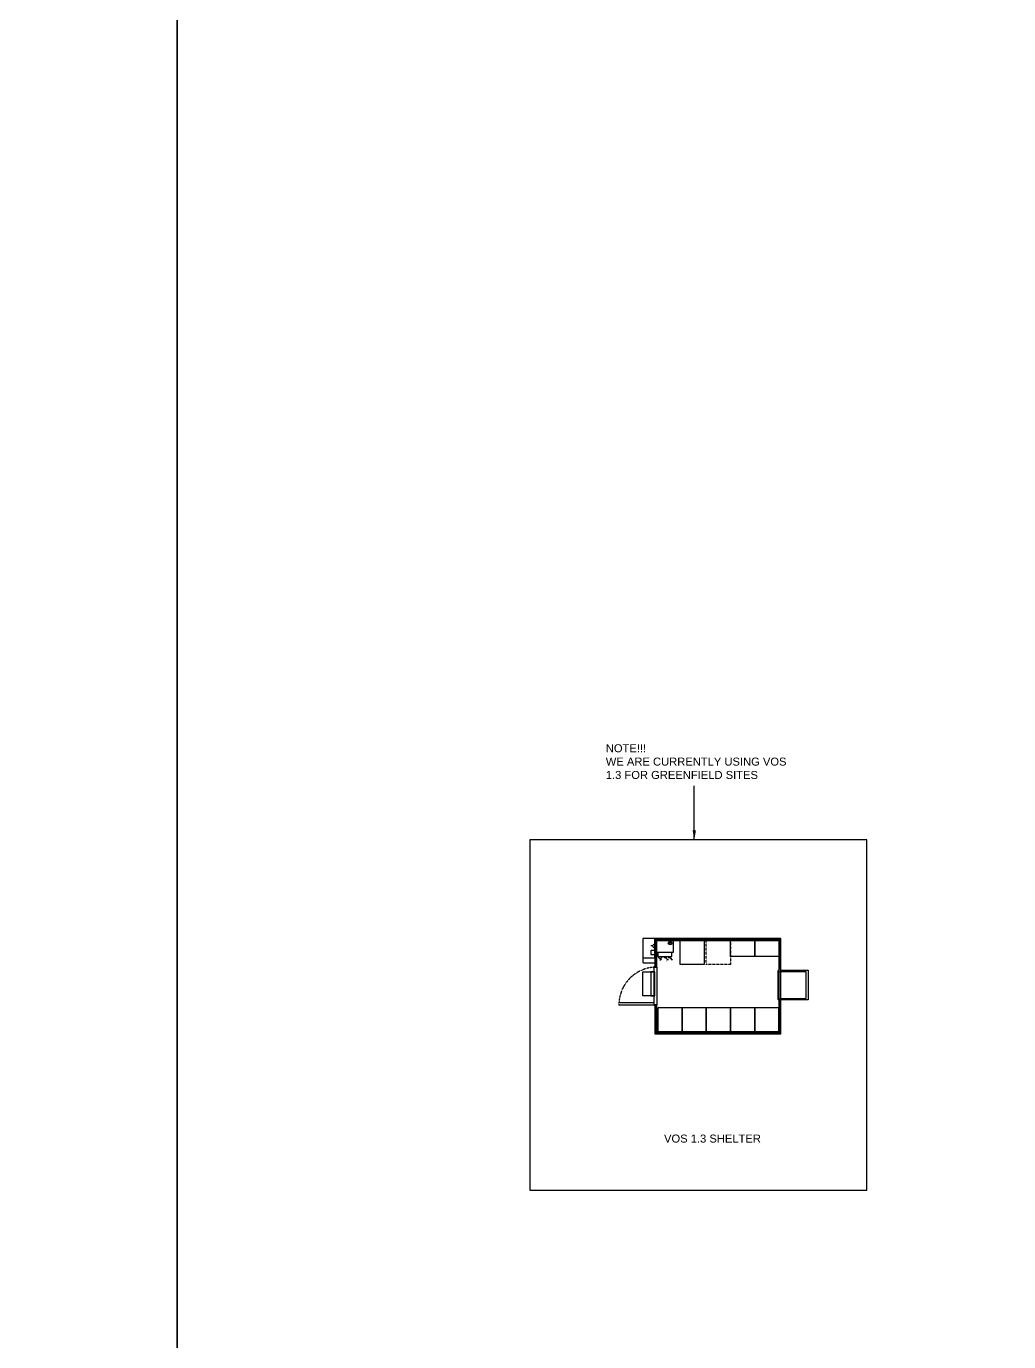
# Model space of a CAD drawing. Extents: x -408 to 1508121, y -29672 to 868845.
# Drawn here: x 1306957 to 1331512, y 455854 to 488725 of the extents above; entities that cross this region are included whole.
import ezdxf

# ---------------------------------------------------------------- set-up
doc = ezdxf.new("R2010")
doc.units = 0
doc.header["$MEASUREMENT"] = 0
for name, pattern in [('HIDDEN', [9.525, 6.35, -3.175]), ('HIDDEN2', [4, 2.5, -1.5]), ('HIDDEN3', [2.381, 1.587, -0.794])]:
    doc.linetypes.add(name, pattern=pattern)
doc.layers.get('DEFPOINTS').update_dxf_attribs({"color": 1})
for name, color, linetype in [('Help notes', 240, 'Continuous'), ('SH-Wall', 2, 'Continuous'), ('Shelter Equip Exist', 7, 'Continuous'), ('Shelter Equip New', 2, 'Continuous'), ('Shelter New', 2, 'Continuous')]:
    doc.layers.add(name, color=color, linetype=linetype)
doc.styles.add('ARIAL', font='arial.ttf')
doc.styles.add('ISOCP', font='isocp.shx')
doc.dimstyles.new('OPTUS', dxfattribs={"dimtxt": 2.5, "dimasz": 2.5, "dimexe": 1, "dimexo": 1.5, "dimgap": 1, "dimtad": 1, "dimdec": 0, "dimzin": 0, "dimdsep": 46, "dimtxsty": 'ISOCP', "dimcen": 0.09, "dimclrd": 7, "dimclre": 7, "dimclrt": 2, "dimaunit": 1, "dimadec": 0, "dimazin": 0, "dimtfac": 1, "dimtdec": 0, "dimtmove": 0, "dimatfit": 0, "dimfxl": 1, "dimtolj": 1, "dimtzin": 0, "dimlwd": -1, "dimlwe": -1, "dimarcsym": 0})

# ---------------------------------------------------------------- blocks, each defined once
blk = doc.blocks.new('*U230')
at = {"layer": 'SH-Wall', "color": 252, "linetype": 'ByBlock', "lineweight": 0, "flags": 128}
for points in [[(-1790, 0, -0.505863), (-1778, -16), (-1790, -34, 1.322645), (-1765, -34), (-1777, -16, -0.505863), (-1765, 0)], [(-1765, 0, -0.505863), (-1753, -16), (-1765, -34, 1.322645), (-1740, -34), (-1752, -16, -0.505863), (-1740, 0)], [(-1740, 0, -0.505863), (-1728, -16), (-1740, -34, 1.322645), (-1715, -34), (-1727, -16, -0.505863), (-1715, 0)], [(-1715, 0, -0.505863), (-1703, -16), (-1715, -34, 1.322645), (-1690, -34), (-1702, -16, -0.505863), (-1690, 0)], [(-1690, 0, -0.505863), (-1678, -16), (-1690, -34, 1.322645), (-1665, -34), (-1677, -16, -0.505863), (-1665, 0)], [(-1665, 0, -0.505863), (-1653, -16), (-1665, -34, 1.322645), (-1640, -34), (-1652, -16, -0.505863), (-1640, 0)], [(-1640, 0, -0.505863), (-1628, -16), (-1640, -34, 1.322645), (-1615, -34), (-1627, -16, -0.505863), (-1615, 0)], [(-1615, 0, -0.505863), (-1603, -16), (-1615, -34, 1.322645), (-1590, -34), (-1602, -16, -0.505863), (-1590, 0)], [(-1590, 0, -0.505863), (-1578, -16), (-1590, -34, 1.322645), (-1565, -34), (-1577, -16, -0.505863), (-1565, 0)], [(-1565, 0, -0.505863), (-1553, -16), (-1565, -34, 1.322645), (-1540, -34), (-1552, -16, -0.505863), (-1540, 0)], [(-1540, 0, -0.505863), (-1528, -16), (-1540, -34, 1.322645), (-1515, -34), (-1527, -16, -0.505863), (-1515, 0)], [(-1515, 0, -0.505863), (-1503, -16), (-1515, -34, 1.322645), (-1490, -34), (-1502, -16, -0.505863), (-1490, 0)], [(-1490, 0, -0.505863), (-1478, -16), (-1490, -34, 1.322645), (-1465, -34), (-1477, -16, -0.505863), (-1465, 0)], [(-1465, 0, -0.505863), (-1453, -16), (-1465, -34, 1.322645), (-1440, -34), (-1452, -16, -0.505863), (-1440, 0)], [(-1440, 0, -0.505863), (-1428, -16), (-1440, -34, 1.322645), (-1415, -34), (-1427, -16, -0.505863), (-1415, 0)], [(-1415, 0, -0.505863), (-1403, -16), (-1415, -34, 1.322645), (-1390, -34), (-1402, -16, -0.505863), (-1390, 0)], [(-1390, 0, -0.505863), (-1378, -16), (-1390, -34, 1.322645), (-1365, -34), (-1377, -16, -0.505863), (-1365, 0)], [(-1365, 0, -0.505863), (-1353, -16), (-1365, -34, 1.322645), (-1340, -34), (-1352, -16, -0.505863), (-1340, 0)], [(-1340, 0, -0.505863), (-1328, -16), (-1340, -34, 1.322645), (-1315, -34), (-1327, -16, -0.505863), (-1315, 0)], [(-1315, 0, -0.505863), (-1303, -16), (-1315, -34, 1.322645), (-1290, -34), (-1302, -16, -0.505863), (-1290, 0)], [(-1290, 0, -0.505863), (-1278, -16), (-1290, -34, 1.322645), (-1265, -34), (-1277, -16, -0.505863), (-1265, 0)], [(-1265, 0, -0.505863), (-1253, -16), (-1265, -34, 1.322645), (-1240, -34), (-1252, -16, -0.505863), (-1240, 0)], [(-1240, 0, -0.505863), (-1228, -16), (-1240, -34, 1.322645), (-1215, -34), (-1227, -16, -0.505863), (-1215, 0)], [(-1215, 0, -0.505863), (-1203, -16), (-1215, -34, 1.322645), (-1190, -34), (-1202, -16, -0.505863), (-1190, 0)], [(-1190, 0, -0.505863), (-1178, -16), (-1190, -34, 1.322645), (-1165, -34), (-1177, -16, -0.505863), (-1165, 0)], [(-1165, 0, -0.505863), (-1153, -16), (-1165, -34, 1.322645), (-1140, -34), (-1152, -16, -0.505863), (-1140, 0)], [(-1140, 0, -0.505863), (-1128, -16), (-1140, -34, 1.322645), (-1115, -34), (-1127, -16, -0.505863), (-1115, 0)], [(-1115, 0, -0.505863), (-1103, -16), (-1115, -34, 1.322645), (-1090, -34), (-1102, -16, -0.505863), (-1090, 0)], [(-1090, 0, -0.505863), (-1078, -16), (-1090, -34, 1.322645), (-1065, -34), (-1077, -16, -0.505863), (-1065, 0)], [(-1065, 0, -0.505863), (-1053, -16), (-1065, -34, 1.322645), (-1040, -34), (-1052, -16, -0.505863), (-1040, 0)], [(-1040, 0, -0.505863), (-1028, -16), (-1040, -34, 1.322645), (-1015, -34), (-1027, -16, -0.505863), (-1015, 0)], [(-1015, 0, -0.505863), (-1003, -16), (-1015, -34, 1.322645), (-990, -34), (-1002, -16, -0.505863), (-990, 0)], [(-990, 0, -0.505863), (-978, -16), (-990, -34, 1.322645), (-965, -34), (-977, -16, -0.505863), (-965, 0)], [(-965, 0, -0.505863), (-953, -16), (-965, -34, 1.322645), (-940, -34), (-952, -16, -0.505863), (-940, 0)], [(-940, 0, -0.505863), (-928, -16), (-940, -34, 1.322645), (-915, -34), (-927, -16, -0.505863), (-915, 0)], [(-915, 0, -0.505863), (-903, -16), (-915, -34, 1.322645), (-890, -34), (-902, -16, -0.505863), (-890, 0)], [(-890, 0, -0.505863), (-878, -16), (-890, -34, 1.322645), (-865, -34), (-877, -16, -0.505863), (-865, 0)], [(-865, 0, -0.505863), (-853, -16), (-865, -34, 1.322645), (-840, -34), (-852, -16, -0.505863), (-840, 0)], [(-840, 0, -0.505863), (-828, -16), (-840, -34, 1.322645), (-815, -34), (-827, -16, -0.505863), (-815, 0)], [(-815, 0, -0.505863), (-803, -16), (-815, -34, 1.322645), (-790, -34), (-802, -16, -0.505863), (-790, 0)], [(-690, 0, -0.505863), (-678, -16), (-690, -34, 1.322645), (-665, -34), (-677, -16, -0.505863), (-665, 0)], [(-665, 0, -0.505863), (-653, -16), (-665, -34, 1.322645), (-640, -34), (-652, -16, -0.505863), (-640, 0)], [(-640, 0, -0.505863), (-628, -16), (-640, -34, 1.322645), (-615, -34), (-627, -16, -0.505863), (-615, 0)], [(-615, 0, -0.505863), (-603, -16), (-615, -34, 1.322645), (-590, -34), (-602, -16, -0.505863), (-590, 0)], [(-590, 0, -0.505863), (-578, -16), (-590, -34, 1.322645), (-565, -34), (-577, -16, -0.505863), (-565, 0)], [(-565, 0, -0.505863), (-553, -16), (-565, -34, 1.322645), (-540, -34), (-552, -16, -0.505863), (-540, 0)], [(-540, 0, -0.505863), (-528, -16), (-540, -34, 1.322645), (-515, -34), (-527, -16, -0.505863), (-515, 0)], [(-515, 0, -0.505863), (-503, -16), (-515, -34, 1.322645), (-490, -34), (-502, -16, -0.505863), (-490, 0)], [(-490, 0, -0.505863), (-478, -16), (-490, -34, 1.322645), (-465, -34), (-477, -16, -0.505863), (-465, 0)], [(-465, 0, -0.505863), (-453, -16), (-465, -34, 1.322645), (-440, -34), (-452, -16, -0.505863), (-440, 0)], [(-440, 0, -0.505863), (-428, -16), (-440, -34, 1.322645), (-415, -34), (-427, -16, -0.505863), (-415, 0)], [(-415, 0, -0.505863), (-403, -16), (-415, -34, 1.322645), (-390, -34), (-402, -16, -0.505863), (-390, 0)], [(-390, 0, -0.505863), (-378, -16), (-390, -34, 1.322645), (-365, -34), (-377, -16, -0.505863), (-365, 0)], [(-365, 0, -0.505863), (-353, -16), (-365, -34, 1.322645), (-340, -34), (-352, -16, -0.505863), (-340, 0)], [(-340, 0, -0.505863), (-328, -16), (-340, -34, 1.322645), (-315, -34), (-327, -16, -0.505863), (-315, 0)], [(-315, 0, -0.505863), (-303, -16), (-315, -34, 1.322645), (-290, -34), (-302, -16, -0.505863), (-290, 0)], [(-290, 0, -0.505863), (-278, -16), (-290, -34, 1.322645), (-265, -34), (-277, -16, -0.505863), (-265, 0)], [(-265, 0, -0.505863), (-253, -16), (-265, -34, 1.322645), (-240, -34), (-252, -16, -0.505863), (-240, 0)], [(-240, 0, -0.505863), (-228, -16), (-240, -34, 1.322645), (-215, -34), (-227, -16, -0.505863), (-215, 0)], [(-215, 0, -0.505863), (-203, -16), (-215, -34, 1.322645), (-190, -34), (-202, -16, -0.505863), (-190, 0)], [(-190, 0, -0.505863), (-178, -16), (-190, -34, 1.322645), (-165, -34), (-177, -16, -0.505863), (-165, 0)], [(-165, 0, -0.505863), (-153, -16), (-165, -34, 1.322645), (-140, -34), (-152, -16, -0.505863), (-140, 0)], [(-140, 0, -0.505863), (-128, -16), (-140, -34, 1.322645), (-115, -34), (-127, -16, -0.505863), (-115, 0)], [(-90, 0, -0.505863), (-78, -16), (-90, -34, 1.322645), (-65, -34), (-77, -16, -0.505863), (-65, 0)], [(-65, 0, -0.505863), (-53, -16), (-65, -34, 1.322645), (-40, -34), (-52, -16, -0.505863), (-40, 0)], [(-40, 0, -0.505863), (-28, -16), (-40, -34, 1.322645), (-15, -34), (-27, -16, -0.505863), (-15, 0)], [(35, 0, -0.505863), (47, -16), (35, -34, 1.322645), (60, -34), (48, -16, -0.505863), (60, 0)], [(60, 0, -0.505863), (72, -16), (60, -34, 1.322645), (85, -34), (73, -16, -0.505863), (85, 0)], [(85, 0, -0.505863), (97, -16), (85, -34, 1.322645), (110, -34), (98, -16, -0.505863), (110, 0)], [(135, 0, -0.505863), (147, -16), (135, -34, 1.322645), (160, -34), (148, -16, -0.505863), (160, 0)], [(160, 0, -0.505863), (172, -16), (160, -34, 1.322645), (185, -34), (173, -16, -0.505863), (185, 0)], [(185, 0, -0.505863), (197, -16), (185, -34, 1.322645), (210, -34), (198, -16, -0.505863), (210, 0)], [(210, 0, -0.505863), (222, -16), (210, -34, 1.322645), (235, -34), (223, -16, -0.505863), (235, 0)], [(235, 0, -0.505863), (247, -16), (235, -34, 1.322645), (260, -34), (248, -16, -0.505863), (260, 0)], [(260, 0, -0.505863), (272, -16), (260, -34, 1.322645), (285, -34), (273, -16, -0.505863), (285, 0)], [(285, 0, -0.505863), (297, -16), (285, -34, 1.322645), (310, -34), (298, -16, -0.505863), (310, 0)], [(310, 0, -0.505863), (322, -16), (310, -34, 1.322645), (335, -34), (323, -16, -0.505863), (335, 0)], [(335, 0, -0.505863), (347, -16), (335, -34, 1.322645), (360, -34), (348, -16, -0.505863), (360, 0)], [(360, 0, -0.505863), (372, -16), (360, -34, 1.322645), (385, -34), (373, -16, -0.505863), (385, 0)], [(385, 0, -0.505863), (397, -16), (385, -34, 1.322645), (410, -34), (398, -16, -0.505863), (410, 0)], [(410, 0, -0.505863), (422, -16), (410, -34, 1.322645), (435, -34), (423, -16, -0.505863), (435, 0)], [(435, 0, -0.505863), (447, -16), (435, -34, 1.322645), (460, -34), (448, -16, -0.505863), (460, 0)], [(460, 0, -0.505863), (472, -16), (460, -34, 1.322645), (485, -34), (473, -16, -0.505863), (485, 0)], [(485, 0, -0.505863), (497, -16), (485, -34, 1.322645), (510, -34), (498, -16, -0.505863), (510, 0)], [(510, 0, -0.505863), (522, -16), (510, -34, 1.322645), (535, -34), (523, -16, -0.505863), (535, 0)], [(535, 0, -0.505863), (547, -16), (535, -34, 1.322645), (560, -34), (548, -16, -0.505863), (560, 0)], [(560, 0, -0.505863), (572, -16), (560, -34, 1.322645), (585, -34), (573, -16, -0.505863), (585, 0)], [(585, 0, -0.505863), (597, -16), (585, -34, 1.322645), (610, -34), (598, -16, -0.505863), (610, 0)], [(610, 0, -0.505863), (622, -16), (610, -34, 1.322645), (635, -34), (623, -16, -0.505863), (635, 0)], [(635, 0, -0.505863), (647, -16), (635, -34, 1.322645), (660, -34), (648, -16, -0.505863), (660, 0)], [(660, 0, -0.505863), (672, -16), (660, -34, 1.322645), (685, -34), (673, -16, -0.505863), (685, 0)], [(910, 0, -0.505863), (922, -16), (910, -34, 1.322645), (935, -34), (923, -16, -0.505863), (935, 0)], [(935, 0, -0.505863), (947, -16), (935, -34, 1.322645), (960, -34), (948, -16, -0.505863), (960, 0)], [(960, 0, -0.505863), (972, -16), (960, -34, 1.322645), (985, -34), (973, -16, -0.505863), (985, 0)], [(985, 0, -0.505863), (997, -16), (985, -34, 1.322645), (1010, -34), (998, -16, -0.505863), (1010, 0)], [(1010, 0, -0.505863), (1022, -16), (1010, -34, 1.322645), (1035, -34), (1023, -16, -0.505863), (1035, 0)], [(1035, 0, -0.505863), (1047, -16), (1035, -34, 1.322645), (1060, -34), (1048, -16, -0.505863), (1060, 0)], [(1060, 0, -0.505863), (1072, -16), (1060, -34, 1.322645), (1085, -34), (1073, -16, -0.505863), (1085, 0)], [(1085, 0, -0.505863), (1097, -16), (1085, -34, 1.322645), (1110, -34), (1098, -16, -0.505863), (1110, 0)], [(1110, 0, -0.505863), (1122, -16), (1110, -34, 1.322645), (1135, -34), (1123, -16, -0.505863), (1135, 0)], [(1135, 0, -0.505863), (1147, -16), (1135, -34, 1.322645), (1160, -34), (1148, -16, -0.505863), (1160, 0)], [(1160, 0, -0.505863), (1172, -16), (1160, -34, 1.322645), (1185, -34), (1173, -16, -0.505863), (1185, 0)], [(1185, 0, -0.505863), (1197, -16), (1185, -34, 1.322645), (1210, -34), (1198, -16, -0.505863), (1210, 0)], [(1210, 0, -0.505863), (1222, -16), (1210, -34, 1.322645), (1235, -34), (1223, -16, -0.505863), (1235, 0)], [(1235, 0, -0.505863), (1247, -16), (1235, -34, 1.322645), (1260, -34), (1248, -16, -0.505863), (1260, 0)], [(-790, 0, -0.505863), (-778, -16), (-790, -34, 1.322645), (-765, -34), (-777, -16, -0.505863), (-765, 0)], [(-765, 0, -0.505863), (-753, -16), (-765, -34, 1.322645), (-740, -34), (-752, -16, -0.505863), (-740, 0)], [(-740, 0, -0.505863), (-728, -16), (-740, -34, 1.322645), (-715, -34), (-727, -16, -0.505863), (-715, 0)], [(-715, 0, -0.505863), (-703, -16), (-715, -34, 1.322645), (-690, -34), (-702, -16, -0.505863), (-690, 0)], [(-115, 0, -0.505863), (-103, -16), (-115, -34, 1.322645), (-90, -34), (-102, -16, -0.505863), (-90, 0)], [(-15, 0, -0.505863), (-3, -16), (-15, -34, 1.322645), (10, -34), (-2, -16, -0.505863), (10, 0)], [(10, 0, -0.505863), (22, -16), (10, -34, 1.322645), (35, -34), (23, -16, -0.505863), (35, 0)], [(110, 0, -0.505863), (122, -16), (110, -34, 1.322645), (135, -34), (123, -16, -0.505863), (135, 0)], [(685, 0, -0.505863), (697, -16), (685, -34, 1.322645), (710, -34), (698, -16, -0.505863), (710, 0)], [(710, 0, -0.505863), (722, -16), (710, -34, 1.322645), (735, -34), (723, -16, -0.505863), (735, 0)], [(735, 0, -0.505863), (747, -16), (735, -34, 1.322645), (760, -34), (748, -16, -0.505863), (760, 0)], [(760, 0, -0.505863), (772, -16), (760, -34, 1.322645), (785, -34), (773, -16, -0.505863), (785, 0)], [(785, 0, -0.505863), (797, -16), (785, -34, 1.322645), (810, -34), (798, -16, -0.505863), (810, 0)], [(810, 0, -0.505863), (822, -16), (810, -34, 1.322645), (835, -34), (823, -16, -0.505863), (835, 0)], [(835, 0, -0.505863), (847, -16), (835, -34, 1.322645), (860, -34), (848, -16, -0.505863), (860, 0)], [(860, 0, -0.505863), (872, -16), (860, -34, 1.322645), (885, -34), (873, -16, -0.505863), (885, 0)], [(885, 0, -0.505863), (897, -16), (885, -34, 1.322645), (910, -34), (898, -16, -0.505863), (910, 0)]]:
    blk.add_lwpolyline(points, format="xyb", dxfattribs=at)
blk = doc.blocks.new('*U231')
at = {"layer": 'SH-Wall', "color": 252, "linetype": 'ByBlock', "lineweight": 0, "flags": 128}
for points in [[(978, 0, -0.505863), (990, -16), (978, -34, 1.322645), (1003, -34), (991, -16, -0.505863), (1003, 0)], [(1003, 0, -0.505863), (1015, -16), (1003, -34, 1.322645), (1028, -34), (1016, -16, -0.505863), (1028, 0)], [(1028, 0, -0.505863), (1040, -16), (1028, -34, 1.322645), (1053, -34), (1041, -16, -0.505863), (1053, 0)], [(1053, 0, -0.505863), (1065, -16), (1053, -34, 1.322645), (1078, -34), (1066, -16, -0.505863), (1078, 0)], [(1078, 0, -0.505863), (1090, -16), (1078, -34, 1.322645), (1103, -34), (1091, -16, -0.505863), (1103, 0)], [(1103, 0, -0.505863), (1115, -16), (1103, -34, 1.322645), (1128, -34), (1116, -16, -0.505863), (1128, 0)], [(1128, 0, -0.505863), (1140, -16), (1128, -34, 1.322645), (1153, -34), (1141, -16, -0.505863), (1153, 0)], [(1153, 0, -0.505863), (1165, -16), (1153, -34, 1.322645), (1178, -34), (1166, -16, -0.505863), (1178, 0)], [(1178, 0, -0.505863), (1190, -16), (1178, -34, 1.322645), (1203, -34), (1191, -16, -0.505863), (1203, 0)], [(1203, 0, -0.505863), (1215, -16), (1203, -34, 1.322645), (1228, -34), (1216, -16, -0.505863), (1228, 0)], [(1228, 0, -0.505863), (1240, -16), (1228, -34, 1.322645), (1253, -34), (1241, -16, -0.505863), (1253, 0)], [(1253, 0, -0.505863), (1265, -16), (1253, -34, 1.322645), (1278, -34), (1266, -16, -0.505863), (1278, 0)], [(1278, 0, -0.505863), (1290, -16), (1278, -34, 1.322645), (1303, -34), (1291, -16, -0.505863), (1303, 0)], [(1303, 0, -0.505863), (1315, -16), (1303, -34, 1.322645), (1328, -34), (1316, -16, -0.505863), (1328, 0)], [(1328, 0, -0.505863), (1340, -16), (1328, -34, 1.322645), (1353, -34), (1341, -16, -0.505863), (1353, 0)], [(1353, 0, -0.505863), (1365, -16), (1353, -34, 1.322645), (1378, -34), (1366, -16, -0.505863), (1378, 0)], [(1378, 0, -0.505863), (1390, -16), (1378, -34, 1.322645), (1403, -34), (1391, -16, -0.505863), (1403, 0)], [(1403, 0, -0.505863), (1415, -16), (1403, -34, 1.322645), (1428, -34), (1416, -16, -0.505863), (1428, 0)], [(1428, 0, -0.505863), (1440, -16), (1428, -34, 1.322645), (1453, -34), (1441, -16, -0.505863), (1453, 0)], [(1453, 0, -0.505863), (1465, -16), (1453, -34, 1.322645), (1478, -34), (1466, -16, -0.505863), (1478, 0)], [(1478, 0, -0.505863), (1490, -16), (1478, -34, 1.322645), (1503, -34), (1491, -16, -0.505863), (1503, 0)], [(1503, 0, -0.505863), (1515, -16), (1503, -34, 1.322645), (1528, -34), (1516, -16, -0.505863), (1528, 0)], [(1528, 0, -0.505863), (1540, -16), (1528, -34, 1.322645), (1553, -34), (1541, -16, -0.505863), (1553, 0)], [(1553, 0, -0.505863), (1565, -16), (1553, -34, 1.322645), (1578, -34), (1566, -16, -0.505863), (1578, 0)], [(1578, 0, -0.505863), (1590, -16), (1578, -34, 1.322645), (1603, -34), (1591, -16, -0.505863), (1603, 0)], [(1603, 0, -0.505863), (1615, -16), (1603, -34, 1.322645), (1628, -34), (1616, -16, -0.505863), (1628, 0)], [(1628, 0, -0.505863), (1640, -16), (1628, -34, 1.322645), (1653, -34), (1641, -16, -0.505863), (1653, 0)], [(1653, 0, -0.505863), (1665, -16), (1653, -34, 1.322645), (1678, -34), (1666, -16, -0.505863), (1678, 0)], [(1678, 0, -0.505863), (1690, -16), (1678, -34, 1.322645), (1703, -34), (1691, -16, -0.505863), (1703, 0)], [(1703, 0, -0.505863), (1715, -16), (1703, -34, 1.322645), (1728, -34), (1716, -16, -0.505863), (1728, 0)], [(1728, 0, -0.505863), (1740, -16), (1728, -34, 1.322645), (1753, -34), (1741, -16, -0.505863), (1753, 0)]]:
    blk.add_lwpolyline(points, format="xyb", dxfattribs=at)
blk = doc.blocks.new('*U232')
at = {"layer": 'SH-Wall', "color": 252, "linetype": 'ByBlock', "lineweight": 0, "flags": 128}
for points in [[(1017, 0, -0.505863), (1029, -16), (1017, -34, 1.322645), (1042, -34), (1030, -16, -0.505863), (1042, 0)], [(1042, 0, -0.505863), (1054, -16), (1042, -34, 1.322645), (1067, -34), (1055, -16, -0.505863), (1067, 0)], [(1067, 0, -0.505863), (1079, -16), (1067, -34, 1.322645), (1092, -34), (1080, -16, -0.505863), (1092, 0)], [(1092, 0, -0.505863), (1104, -16), (1092, -34, 1.322645), (1117, -34), (1105, -16, -0.505863), (1117, 0)], [(1117, 0, -0.505863), (1129, -16), (1117, -34, 1.322645), (1142, -34), (1130, -16, -0.505863), (1142, 0)], [(1142, 0, -0.505863), (1154, -16), (1142, -34, 1.322645), (1167, -34), (1155, -16, -0.505863), (1167, 0)]]:
    blk.add_lwpolyline(points, format="xyb", dxfattribs=at)
blk = doc.blocks.new('*U226')
at = {"layer": 'SH-Wall', "color": 252, "linetype": 'ByBlock', "lineweight": 0, "flags": 128}
for points in [[(130, 0, -0.505863), (142, -16), (130, -34, 1.322645), (155, -34), (143, -16, -0.505863), (155, 0)], [(155, 0, -0.505863), (167, -16), (155, -34, 1.322645), (180, -34), (168, -16, -0.505863), (180, 0)], [(180, 0, -0.505863), (192, -16), (180, -34, 1.322645), (205, -34), (193, -16, -0.505863), (205, 0)], [(205, 0, -0.505863), (217, -16), (205, -34, 1.322645), (230, -34), (218, -16, -0.505863), (230, 0)], [(230, 0, -0.505863), (242, -16), (230, -34, 1.322645), (255, -34), (243, -16, -0.505863), (255, 0)], [(255, 0, -0.505863), (267, -16), (255, -34, 1.322645), (280, -34), (268, -16, -0.505863), (280, 0)]]:
    blk.add_lwpolyline(points, format="xyb", dxfattribs=at)
blk = doc.blocks.new('*U227')
at = {"layer": 'SH-Wall', "color": 252, "linetype": 'ByBlock', "lineweight": 0, "flags": 128}
for points in [[(150, 0, -0.505863), (162, -16), (150, -34, 1.322645), (175, -34), (163, -16, -0.505863), (175, 0)], [(175, 0, -0.505863), (187, -16), (175, -34, 1.322645), (200, -34), (188, -16, -0.505863), (200, 0)], [(200, 0, -0.505863), (212, -16), (200, -34, 1.322645), (225, -34), (213, -16, -0.505863), (225, 0)], [(225, 0, -0.505863), (237, -16), (225, -34, 1.322645), (250, -34), (238, -16, -0.505863), (250, 0)]]:
    blk.add_lwpolyline(points, format="xyb", dxfattribs=at)
blk = doc.blocks.new('*U228')
at = {"layer": 'SH-Wall', "color": 252, "linetype": 'ByBlock', "lineweight": 0, "flags": 128}
for points in [[(1090, 0, -0.505863), (1102, -16), (1090, -34, 1.322645), (1115, -34), (1103, -16, -0.505863), (1115, 0)], [(1115, 0, -0.505863), (1127, -16), (1115, -34, 1.322645), (1140, -34), (1128, -16, -0.505863), (1140, 0)], [(1140, 0, -0.505863), (1152, -16), (1140, -34, 1.322645), (1165, -34), (1153, -16, -0.505863), (1165, 0)], [(1165, 0, -0.505863), (1177, -16), (1165, -34, 1.322645), (1190, -34), (1178, -16, -0.505863), (1190, 0)], [(1190, 0, -0.505863), (1202, -16), (1190, -34, 1.322645), (1215, -34), (1203, -16, -0.505863), (1215, 0)], [(1215, 0, -0.505863), (1227, -16), (1215, -34, 1.322645), (1240, -34), (1228, -16, -0.505863), (1240, 0)], [(1240, 0, -0.505863), (1252, -16), (1240, -34, 1.322645), (1265, -34), (1253, -16, -0.505863), (1265, 0)], [(1265, 0, -0.505863), (1277, -16), (1265, -34, 1.322645), (1290, -34), (1278, -16, -0.505863), (1290, 0)], [(1290, 0, -0.505863), (1302, -16), (1290, -34, 1.322645), (1315, -34), (1303, -16, -0.505863), (1315, 0)], [(1315, 0, -0.505863), (1327, -16), (1315, -34, 1.322645), (1340, -34), (1328, -16, -0.505863), (1340, 0)], [(1340, 0, -0.505863), (1352, -16), (1340, -34, 1.322645), (1365, -34), (1353, -16, -0.505863), (1365, 0)], [(1365, 0, -0.505863), (1377, -16), (1365, -34, 1.322645), (1390, -34), (1378, -16, -0.505863), (1390, 0)], [(1390, 0, -0.505863), (1402, -16), (1390, -34, 1.322645), (1415, -34), (1403, -16, -0.505863), (1415, 0)], [(1415, 0, -0.505863), (1427, -16), (1415, -34, 1.322645), (1440, -34), (1428, -16, -0.505863), (1440, 0)], [(1440, 0, -0.505863), (1452, -16), (1440, -34, 1.322645), (1465, -34), (1453, -16, -0.505863), (1465, 0)], [(1465, 0, -0.505863), (1477, -16), (1465, -34, 1.322645), (1490, -34), (1478, -16, -0.505863), (1490, 0)], [(1490, 0, -0.505863), (1502, -16), (1490, -34, 1.322645), (1515, -34), (1503, -16, -0.505863), (1515, 0)], [(1515, 0, -0.505863), (1527, -16), (1515, -34, 1.322645), (1540, -34), (1528, -16, -0.505863), (1540, 0)], [(1540, 0, -0.505863), (1552, -16), (1540, -34, 1.322645), (1565, -34), (1553, -16, -0.505863), (1565, 0)], [(1565, 0, -0.505863), (1577, -16), (1565, -34, 1.322645), (1590, -34), (1578, -16, -0.505863), (1590, 0)], [(1590, 0, -0.505863), (1602, -16), (1590, -34, 1.322645), (1615, -34), (1603, -16, -0.505863), (1615, 0)], [(1615, 0, -0.505863), (1627, -16), (1615, -34, 1.322645), (1640, -34), (1628, -16, -0.505863), (1640, 0)], [(1640, 0, -0.505863), (1652, -16), (1640, -34, 1.322645), (1665, -34), (1653, -16, -0.505863), (1665, 0)], [(1665, 0, -0.505863), (1677, -16), (1665, -34, 1.322645), (1690, -34), (1678, -16, -0.505863), (1690, 0)], [(1690, 0, -0.505863), (1702, -16), (1690, -34, 1.322645), (1715, -34), (1703, -16, -0.505863), (1715, 0)], [(1715, 0, -0.505863), (1727, -16), (1715, -34, 1.322645), (1740, -34), (1728, -16, -0.505863), (1740, 0)], [(1740, 0, -0.505863), (1752, -16), (1740, -34, 1.322645), (1765, -34), (1753, -16, -0.505863), (1765, 0)], [(1765, 0, -0.505863), (1777, -16), (1765, -34, 1.322645), (1790, -34), (1778, -16, -0.505863), (1790, 0)]]:
    blk.add_lwpolyline(points, format="xyb", dxfattribs=at)
blk = doc.blocks.new('*U229')
at = {"layer": 'SH-Wall', "color": 252, "linetype": 'ByBlock', "lineweight": 0, "flags": 128}
for points in [[(200, 0, -0.505863), (212, -16), (200, -34, 1.322645), (225, -34), (213, -16, -0.505863), (225, 0)], [(225, 0, -0.505863), (237, -16), (225, -34, 1.322645), (250, -34), (238, -16, -0.505863), (250, 0)]]:
    blk.add_lwpolyline(points, format="xyb", dxfattribs=at)

msp = doc.modelspace()

# ---------------------------------------------------------------- linework, layer by layer
at = {"layer": 'DEFPOINTS', "color": 4}
msp.add_lwpolyline([(0, 868845), (1310728, 868845), (1310728, 0), (0, 0)], close=True, dxfattribs=at)
at = {"layer": 'Help notes', "color": 4}
msp.add_lwpolyline([(1310728, 490264), (1508121, 490264), (1508121, 414777), (1310728, 414777)], close=True, dxfattribs=at)
at = {"layer": 'Help notes'}
msp.add_lwpolyline([(1319543, 459644), (1327967, 459644), (1327967, 468397), (1319543, 468397)], close=True, dxfattribs=at)
at = {"layer": 'Shelter Equip Exist'}
for points in [[(1323299, 465878), (1323904, 465878), (1323904, 465278), (1323299, 465278)], [(1324559, 465878), (1325164, 465878), (1325164, 465478), (1324559, 465478)], [(1325164, 465878), (1325769, 465878), (1325769, 465478), (1325164, 465478)]]:
    msp.add_lwpolyline(points, close=True, dxfattribs=at)
at = {"layer": 'Shelter Equip Exist', "linetype": 'HIDDEN2'}
msp.add_lwpolyline([(1323954, 465878), (1324559, 465878), (1324559, 465278), (1323954, 465278)], close=True, dxfattribs=at)
at = {"layer": 'Shelter Equip New', "color": 9}
for p, q in [((1323093, 465813), (1323003, 465813)), ((1323048, 465768), (1323048, 465858))]:
    msp.add_line(p, q, dxfattribs=at)
at = {"layer": 'Shelter Equip New'}
for q in [(1322837, 465394), (1322802, 465379)]:
    msp.add_line((1322802, 465429), q, dxfattribs=at)
for points in [[(1322719, 465878), (1323127, 465878), (1323127, 465578), (1322719, 465578)], [(1323094, 465578), (1322744, 465578), (1322744, 465479), (1323094, 465479)], [(1323349, 463598), (1323349, 464198), (1322744, 464198), (1322744, 463598)], [(1323954, 463598), (1323954, 464198), (1323349, 464198), (1323349, 463598)], [(1324559, 463598), (1324559, 464198), (1323954, 464198), (1323954, 463598)], [(1325164, 463598), (1325164, 464198), (1324559, 464198), (1324559, 463598)], [(1325769, 463598), (1325769, 464198), (1325164, 464198), (1325164, 463598)]]:
    msp.add_lwpolyline(points, close=True, dxfattribs=at)
at = {"layer": 'Shelter Equip New', "linetype": 'Continuous'}
msp.add_lwpolyline([(1322852, 465479, -1), (1322752, 465479)], format="xyb", close=True, dxfattribs=at)
at = {"layer": 'Shelter Equip New'}
for points in [[(1322946, 465445), (1323002, 465389), (1323002, 465414)], [(1323047, 465445), (1323104, 465389), (1323104, 465414)]]:
    msp.add_lwpolyline(points, dxfattribs=at)
for centre, radius in [((1323048, 465813), 45), ((1322931, 465459), 20), ((1323033, 465459), 20)]:
    msp.add_circle(centre, radius, dxfattribs=at)
at = {"layer": 'Shelter New'}
for p, q in [((1322619, 465743), (1322569, 465743)), ((1322369, 464493), (1322369, 465093)), ((1322369, 465093), (1322669, 465093)), ((1322669, 464493), (1322369, 464493)), ((1322719, 464208), (1322669, 464208)), ((1322694, 463668), (1322694, 464208)), ((1325819, 464238), (1325769, 464238)), ((1325794, 463698), (1325794, 464238)), ((1322719, 463668), (1322669, 463668)), ((1325819, 463698), (1325769, 463698))]:
    msp.add_line(p, q, dxfattribs=at)
at = {"layer": 'Shelter New', "linetype": 'Continuous'}
msp.add_lwpolyline([(1322669, 465443), (1322669, 465928), (1322369, 465928), (1322369, 465443)], close=True, dxfattribs=at)
msp.add_lwpolyline([(1322669, 465693, -1), (1322669, 465793)], format="xyb", close=True, dxfattribs=at)
at = {"layer": 'Shelter New'}
for points in [[(1322719, 465213), (1322719, 465878), (1325769, 465878), (1325769, 463598), (1322719, 463598), (1322719, 464273), (1322669, 464273), (1322669, 463548), (1325819, 463548), (1325819, 465928), (1322669, 465928), (1322669, 465213), (1322719, 465213)], [(1322654, 465213), (1322669, 465213), (1322669, 465228), (1322654, 465228), (1322654, 465213)], [(1325749, 465128), (1325741, 465114), (1325741, 464416), (1325749, 464403)], [(1325819, 465135), (1326499, 465135), (1326499, 464395), (1325819, 464395)], [(1321769, 464273), (1322654, 464273), (1322654, 464323), (1321769, 464323)], [(1322654, 464258), (1322669, 464258), (1322669, 464273), (1322654, 464273), (1322654, 464258)]]:
    msp.add_lwpolyline(points, dxfattribs=at)
for points in [[(1322669, 465628), (1322569, 465628), (1322569, 465528), (1322669, 465528)], [(1322654, 464273), (1322654, 465213), (1322719, 465213), (1322719, 464273)], [(1325769, 464403), (1325769, 465128), (1325749, 465128), (1325749, 464403)], [(1322669, 465093), (1322569, 465093), (1322569, 464493), (1322669, 464493)]]:
    msp.add_lwpolyline(points, close=True, dxfattribs=at)
at = {"layer": 'Shelter New', "linetype": 'HIDDEN3'}
msp.add_lwpolyline([(1322369, 465443), (1322369, 465318), (1322669, 465318)], dxfattribs=at)
at = {"layer": 'Shelter New', "color": 1, "linetype": 'HIDDEN3'}
msp.add_lwpolyline([(1325769, 464430), (1326451, 464430), (1326451, 465100), (1325769, 465100)], dxfattribs=at)
at = {"layer": 'Shelter New', "color": 8, "linetype": 'HIDDEN'}
msp.add_arc((1322712, 464271), 943, 92.6128, 180.4835, dxfattribs=at)

# ---------------------------------------------------------------- block references
at = {"layer": 'Shelter New', "xscale": -1}
for name, p, rotation in [('*U228', (1322719, 464138), 270), ('*U230', (1324509, 465878), 180), ('*U231', (1325819, 464175), 270), ('*U229', (1322719, 464023), 270), ('*U232', (1325819, 463228), 270), ('*U227', (1322719, 463418), 270), ('*U226', (1325819, 463418), 270)]:
    msp.add_blockref(name, p, dxfattribs=dict(at, rotation=rotation))
at = {"layer": 'Shelter New'}
msp.add_blockref('*U230', (1324509, 463598), dxfattribs=at)

# ---------------------------------------------------------------- texts
at = {"layer": 'Help notes', "char_height": 200, "style": 'ARIAL'}
for s, insert, width, attachment_point in [('\\pxql;NOTE!!!\\PWE ARE CURRENTLY USING VOS 1.3 FOR GREENFIELD SITES', (1323757, 470349), 4630.88, 5), ('VOS 1.3 SHELTER', (1324108, 461030), 3105.59, 2)]:
    msp.add_mtext(s, dxfattribs=dict(at, insert=insert, width=width, attachment_point=attachment_point))
at = {"layer": 'Shelter Equip New', "insert": (1322950, 465377), "char_height": 50, "width": 33, "attachment_point": 5, "style": 'ISOCP'}
msp.add_mtext('T', dxfattribs=at)

# ---------------------------------------------------------------- leaders
at = {"layer": 'Help notes'}
msp.add_leader([(1323653, 468384), (1323653, 469749)], dimstyle='OPTUS', override={"dimasz": 250, "dimgap": 1, "dimtad": 0, "dimclrd": 150}, dxfattribs=at)

doc.saveas('drawing.dxf')
